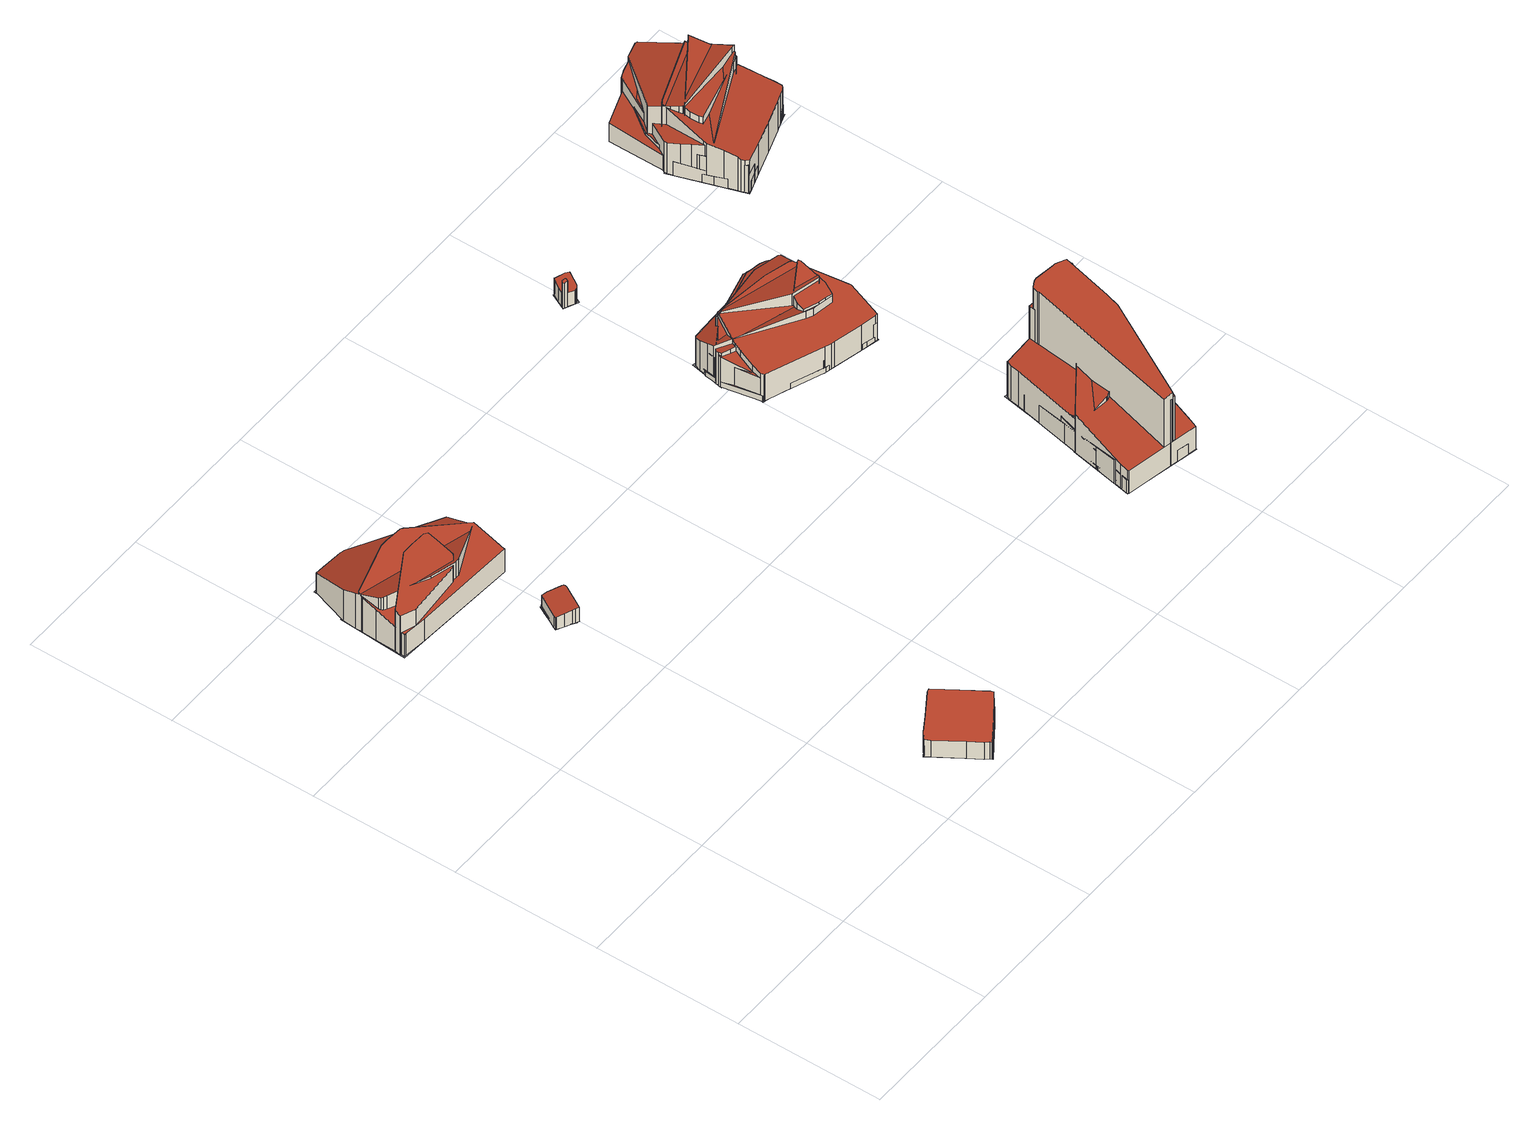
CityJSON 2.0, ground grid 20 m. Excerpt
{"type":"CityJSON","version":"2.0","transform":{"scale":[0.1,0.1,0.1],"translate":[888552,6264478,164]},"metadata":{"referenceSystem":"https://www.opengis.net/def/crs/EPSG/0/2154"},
"CityObjects":{
"building1":{"type":"Building","attributes":{"class":"Building"},"children":["building1-1"]},
"building1-1":{"type":"BuildingPart","parents":["building1"],"geometry":[{"type":"MultiSurface","lod":"2.2","boundaries":[[[0,1,2,3,4,5,6,7,8,9,10,11,12,13,14,15,16]],[[17,18,1,0]],[[18,19,2,1]],[[19,20,3,2]],[[20,21,4,3]],[[21,22,5,4]],[[22,23,6,5]],[[23,24,7,6]],[[24,25,8,7]],[[25,26,9,8]],[[26,27,10,9]],[[27,28,11,10]],[[28,29,12,11]],[[29,30,13,12]],[[30,31,14,13]],[[31,32,15,14]],[[32,33,16,15]],[[33,17,0,16]],[[34,35,36,37,38,39,40,41,42,43,44,45,46,47,48,49,50,51,52]],[[53,54,35,34]],[[54,55,36,35]],[[55,56,37,36]],[[56,57,38,37]],[[57,58,39,38]],[[58,59,40,39]],[[59,60,41,40]],[[60,61,42,41]],[[61,62,43,42]],[[62,63,44,43]],[[63,64,45,44]],[[64,65,46,45]],[[65,66,47,46]],[[66,67,48,47]],[[67,68,49,48]],[[68,69,50,49]],[[69,70,51,50]],[[70,71,52,51]],[[71,53,34,52]],[[72,73,74,75,76,77,78,79,80,81,82,83,84]],[[85,86,73,72]],[[86,87,74,73]],[[87,88,75,74]],[[88,89,76,75]],[[89,90,77,76]],[[90,91,78,77]],[[91,92,79,78]],[[92,93,80,79]],[[93,94,81,80]],[[94,95,82,81]],[[95,96,83,82]],[[96,97,84,83]],[[97,85,72,84]],[[22,98,99,100,101,102,103,104,105,106]]],"semantics":{"surfaces":[{"type":"RoofSurface","rf_azimuth":263.88,"rf_slope":19.77},{"type":"WallSurface","on_footprint_edge":true},{"type":"RoofSurface","rf_azimuth":69.5,"rf_slope":19.47},{"type":"RoofSurface","rf_azimuth":268.27,"rf_slope":17.54},{"type":"GroundSurface"}],"values":[0,1,1,1,1,1,1,1,1,1,1,1,1,1,1,1,1,1,2,1,1,1,1,1,1,1,1,1,1,1,1,1,1,1,1,1,1,1,3,1,1,1,1,1,1,1,1,1,1,1,1,1,4]}}]},
"building2":{"type":"Building","attributes":{"class":"Building"},"children":["building2-1"]},
"building2-1":{"type":"BuildingPart","parents":["building2"],"geometry":[{"type":"MultiSurface","lod":"2.2","boundaries":[[[107,108,109,110,111,112,113,114,115,116,117,118,119,120,121,122,123,124]],[[125,126,108,107]],[[126,127,109,108]],[[127,128,110,109]],[[128,129,111,110]],[[129,130,112,111]],[[130,131,113,112]],[[131,132,114,113]],[[132,133,115,114]],[[133,134,116,115]],[[134,135,117,116]],[[135,136,118,117]],[[136,137,119,118]],[[137,138,120,119]],[[138,139,121,120]],[[139,140,122,121]],[[140,141,123,122]],[[141,142,124,123]],[[142,125,107,124]],[[143,144,145,146,147,148,149,150,151,152]],[[153,154,144,143]],[[154,155,145,144]],[[155,127,146,145]],[[127,156,147,146]],[[156,157,148,147]],[[157,158,149,148]],[[158,159,150,149]],[[159,160,151,150]],[[160,161,152,151]],[[161,153,143,152]],[[162,163,164,165,166,167,168,169,170,171,172,173]],[[174,175,163,162]],[[175,176,164,163]],[[176,177,165,164]],[[177,178,166,165]],[[178,179,167,166]],[[179,180,168,167]],[[180,181,169,168]],[[181,182,170,169]],[[182,183,171,170]],[[183,184,172,171]],[[184,185,173,172]],[[185,174,162,173]],[[186,187,188,189,190,191,192,193,194,195]],[[196,197,187,186]],[[197,198,188,187]],[[198,199,189,188]],[[199,200,190,189]],[[200,201,191,190]],[[201,202,192,191]],[[202,203,193,192]],[[203,204,194,193]],[[204,205,195,194]],[[205,196,186,195]],[[206,184,207,208]]],"semantics":{"surfaces":[{"type":"RoofSurface","rf_azimuth":212.68,"rf_slope":15.84},{"type":"WallSurface","on_footprint_edge":true},{"type":"RoofSurface","rf_azimuth":195.84,"rf_slope":4.6},{"type":"RoofSurface","rf_azimuth":212.21,"rf_slope":12.08},{"type":"RoofSurface","rf_azimuth":217.59,"rf_slope":12.04},{"type":"GroundSurface"}],"values":[0,1,1,1,1,1,1,1,1,1,1,1,1,1,1,1,1,1,1,2,1,1,1,1,1,1,1,1,1,1,3,1,1,1,1,1,1,1,1,1,1,1,1,4,1,1,1,1,1,1,1,1,1,1,5]}}]},
"building3":{"type":"Building","attributes":{"class":"Building"},"children":["building3-1"]},
"building3-1":{"type":"BuildingPart","parents":["building3"],"geometry":[{"type":"MultiSurface","lod":"2.2","boundaries":[[[209,210,211,212,213,214,215,216,217,218,219,220,221,222,223]],[[224,225,210,209]],[[225,226,211,210]],[[226,227,212,211]],[[227,228,213,212]],[[228,229,214,213]],[[229,230,215,214]],[[230,231,216,215]],[[231,232,217,216]],[[232,233,218,217]],[[233,234,219,218]],[[234,235,220,219]],[[235,236,221,220]],[[236,237,222,221]],[[237,238,223,222]],[[238,224,209,223]],[[239,240,241,242,243,244,245,246,247,248,249]],[[250,251,240,239]],[[251,252,241,240]],[[252,242,241]],[[253,247,246]],[[253,254,248,247]],[[254,255,249,248]],[[255,250,239,249]],[[256,224,257,258]]],"semantics":{"surfaces":[{"type":"RoofSurface","rf_azimuth":147.77,"rf_slope":5.67},{"type":"WallSurface","on_footprint_edge":true},{"type":"RoofSurface","rf_azimuth":327.38,"rf_slope":4.67},{"type":"GroundSurface"}],"values":[0,1,1,1,1,1,1,1,1,1,1,1,1,1,1,1,2,1,1,1,1,1,1,1,3]}}]},
"building4":{"type":"Building","attributes":{"class":"Building"},"children":["building4-1"]},
"building4-1":{"type":"BuildingPart","parents":["building4"],"geometry":[{"type":"MultiSurface","lod":"2.2","boundaries":[[[259,260,261,262,263,264,265,266,267,268,269,270,271,272]],[[273,274,260,259]],[[274,275,261,260]],[[275,276,262,261]],[[276,277,263,262]],[[277,278,264,263]],[[278,279,265,264]],[[279,280,266,265]],[[280,281,267,266]],[[281,282,268,267]],[[282,283,269,268]],[[283,284,270,269]],[[284,285,271,270]],[[285,286,272,271]],[[286,273,259,272]],[[287,288,289,290,291,292,293]],[[294,295,288,287]],[[295,296,289,288]],[[296,297,290,289]],[[297,298,291,290]],[[298,299,292,291]],[[299,300,293,292]],[[300,294,287,293]],[[301,302,303,304]]],"semantics":{"surfaces":[{"type":"RoofSurface","rf_azimuth":239.3,"rf_slope":10.41},{"type":"WallSurface","on_footprint_edge":true},{"type":"RoofSurface","rf_azimuth":217.05,"rf_slope":16.55},{"type":"GroundSurface"}],"values":[0,1,1,1,1,1,1,1,1,1,1,1,1,1,1,2,1,1,1,1,1,1,1,3]}}]},
"building5":{"type":"Building","attributes":{"class":"Building"},"children":["building5-1"]},
"building5-1":{"type":"BuildingPart","parents":["building5"],"geometry":[{"type":"MultiSurface","lod":"2.2","boundaries":[[[305,306,307,308,309,310,311,312,313,314,315,316,317,318,319,320,321,322,323]],[[324,325,306,305]],[[325,326,307,306]],[[326,327,308,307]],[[327,328,309,308]],[[328,329,310,309]],[[329,330,311,310]],[[330,331,312,311]],[[331,332,313,312]],[[332,333,314,313]],[[333,334,315,314]],[[334,335,316,315]],[[335,336,317,316]],[[336,337,318,317]],[[337,338,319,318]],[[338,339,320,319]],[[339,340,321,320]],[[340,341,322,321]],[[341,342,323,322]],[[342,324,305,323]],[[343,344,345,346,347,348,349,350,351,352]],[[353,354,344,343]],[[354,355,345,344]],[[355,356,346,345]],[[356,357,347,346]],[[357,358,348,347]],[[358,359,349,348]],[[359,360,350,349]],[[360,361,351,350]],[[361,362,352,351]],[[362,353,343,352]],[[363,364,365,366,367,368,369,370,371,372]],[[373,374,364,363]],[[374,375,365,364]],[[375,376,366,365]],[[376,377,367,366]],[[377,378,368,367]],[[378,379,369,368]],[[379,380,370,369]],[[380,381,371,370]],[[381,382,372,371]],[[382,373,363,372]],[[383,384,385,386,387,388,389,390,391,392,393,394,395,396,397,398,399,400,401,402]],[[403,404,384,383]],[[404,405,385,384]],[[405,406,386,385]],[[406,407,387,386]],[[407,408,388,387]],[[408,409,389,388]],[[409,410,390,389]],[[410,411,391,390]],[[411,412,392,391]],[[412,413,393,392]],[[413,414,394,393]],[[414,415,395,394]],[[415,416,396,395]],[[416,417,397,396]],[[417,418,398,397]],[[418,419,399,398]],[[419,420,400,399]],[[420,421,401,400]],[[421,422,402,401]],[[422,403,383,402]],[[423,424,425,426,427,428,429,430,431,432]],[[433,434,424,423]],[[434,435,425,424]],[[435,356,426,425]],[[356,436,427,426]],[[436,437,428,427]],[[437,438,429,428]],[[438,439,430,429]],[[439,440,431,430]],[[440,441,432,431]],[[441,433,423,432]],[[442,443,444,445,446,447,448,449,450,451,452,453,454,455,456]],[[457,458,443,442]],[[458,459,444,443]],[[459,460,445,444]],[[460,461,446,445]],[[461,462,447,446]],[[462,463,448,447]],[[463,464,449,448]],[[464,465,450,449]],[[465,466,451,450]],[[466,467,452,451]],[[467,468,453,452]],[[468,469,454,453]],[[469,470,455,454]],[[470,403,456,455]],[[403,457,442,456]],[[471,472,473,474,475,476,477,478,479,480,481]],[[482,483,472,471]],[[483,484,473,472]],[[484,485,474,473]],[[485,486,475,474]],[[486,487,476,475]],[[487,488,477,476]],[[488,489,478,477]],[[489,490,479,478]],[[490,491,480,479]],[[491,492,481,480]],[[492,482,471,481]],[[493,494,495,496,497,498,499,500,501,502,503,504]],[[404,505,494,493]],[[505,506,495,494]],[[506,507,496,495]],[[507,327,497,496]],[[327,508,498,497]],[[508,509,499,498]],[[509,510,500,499]],[[510,511,501,500]],[[511,512,502,501]],[[512,513,503,502]],[[513,514,504,503]],[[514,404,493,504]],[[515,516,517,518,519,520,521,522,523,524]],[[457,525,516,515]],[[525,526,517,516]],[[526,527,518,517]],[[527,528,519,518]],[[528,529,520,519]],[[529,530,521,520]],[[530,531,522,521]],[[531,339,523,522]],[[339,532,524,523]],[[532,457,515,524]],[[533,534,535,536,537,538,539,540,541,542,543,544,545]],[[546,547,534,533]],[[547,548,535,534]],[[548,549,536,535]],[[549,550,537,536]],[[550,551,538,537]],[[551,552,539,538]],[[552,553,540,539]],[[553,554,541,540]],[[554,555,542,541]],[[555,556,543,542]],[[556,557,544,543]],[[557,558,545,544]],[[558,546,533,545]],[[559,560,561,562,563]],[[564,565,560,559]],[[565,566,561,560]],[[566,567,562,561]],[[567,568,563,562]],[[568,564,559,563]],[[569,570,571,572,573,574,575,576]],[[577,578,570,569]],[[578,529,571,570]],[[529,579,572,571]],[[579,580,573,572]],[[580,358,574,573]],[[358,513,575,574]],[[513,581,576,575]],[[581,577,569,576]],[[582,583,584,585,586,587,588,589]],[[590,591,583,582]],[[591,592,584,583]],[[592,593,585,584]],[[593,594,586,585]],[[594,595,587,586]],[[595,596,588,587]],[[596,597,589,588]],[[597,590,582,589]],[[465,598,599,600,601,602,603,604,605,606,607,608,609,610]]],"semantics":{"surfaces":[{"type":"RoofSurface","rf_azimuth":257.16,"rf_slope":15.19},{"type":"WallSurface","on_footprint_edge":true},{"type":"RoofSurface","rf_azimuth":71.39,"rf_slope":18.17},{"type":"RoofSurface","rf_azimuth":74.07,"rf_slope":12.69},{"type":"RoofSurface","rf_azimuth":42.05,"rf_slope":5.94},{"type":"RoofSurface","rf_azimuth":256.74,"rf_slope":17.74},{"type":"RoofSurface","rf_azimuth":55.41,"rf_slope":1.24},{"type":"RoofSurface","rf_azimuth":28.64,"rf_slope":10.57},{"type":"RoofSurface","rf_azimuth":350.01,"rf_slope":3.01},{"type":"RoofSurface","rf_azimuth":272.18,"rf_slope":19.65},{"type":"RoofSurface","rf_azimuth":309.89,"rf_slope":3.46},{"type":"RoofSurface","rf_azimuth":170.32,"rf_slope":17.32},{"type":"RoofSurface","rf_azimuth":148,"rf_slope":10.65},{"type":"RoofSurface","rf_azimuth":32.17,"rf_slope":19.1},{"type":"GroundSurface"}],"values":[0,1,1,1,1,1,1,1,1,1,1,1,1,1,1,1,1,1,1,1,2,1,1,1,1,1,1,1,1,1,1,3,1,1,1,1,1,1,1,1,1,1,4,1,1,1,1,1,1,1,1,1,1,1,1,1,1,1,1,1,1,1,1,5,1,1,1,1,1,1,1,1,1,1,6,1,1,1,1,1,1,1,1,1,1,1,1,1,1,1,7,1,1,1,1,1,1,1,1,1,1,1,8,1,1,1,1,1,1,1,1,1,1,1,1,9,1,1,1,1,1,1,1,1,1,1,10,1,1,1,1,1,1,1,1,1,1,1,1,1,11,1,1,1,1,1,12,1,1,1,1,1,1,1,1,13,1,1,1,1,1,1,1,1,14]}}]},
"building6":{"type":"Building","attributes":{"class":"Building"},"children":["building6-1"]},
"building6-1":{"type":"BuildingPart","parents":["building6"],"geometry":[{"type":"MultiSurface","lod":"2.2","boundaries":[[[611,612,613,614,615,616,617,618]],[[619,620,612,611]],[[620,621,613,612]],[[621,622,614,613]],[[622,623,615,614]],[[623,624,616,615]],[[624,625,617,616]],[[625,626,618,617]],[[626,619,611,618]],[[627,628,629,630,631,632,633,634,635,636,637,638,639,640,641]],[[642,643,628,627]],[[643,644,629,628]],[[644,645,630,629]],[[645,646,631,630]],[[646,647,632,631]],[[647,648,633,632]],[[648,649,634,633]],[[649,650,635,634]],[[650,651,636,635]],[[651,652,637,636]],[[652,653,638,637]],[[653,654,639,638]],[[654,655,640,639]],[[655,656,641,640]],[[656,642,627,641]],[[657,658,659,660,661,662,663,664,665,666,667,668,669,670,671,672]],[[673,674,658,657]],[[674,675,659,658]],[[675,676,660,659]],[[676,622,661,660]],[[622,677,662,661]],[[677,678,663,662]],[[678,679,664,663]],[[679,680,665,664]],[[680,681,666,665]],[[681,682,667,666]],[[682,683,668,667]],[[683,684,669,668]],[[684,685,670,669]],[[685,686,671,670]],[[686,687,672,671]],[[687,673,657,672]],[[688,689,690,691,692,693,694,695,696,697,698,699,700,701]],[[702,703,689,688]],[[703,704,690,689]],[[704,705,691,690]],[[705,706,692,691]],[[706,707,693,692]],[[707,708,694,693]],[[708,709,695,694]],[[709,710,696,695]],[[710,711,697,696]],[[711,712,698,697]],[[712,713,699,698]],[[713,714,700,699]],[[714,715,701,700]],[[715,702,688,701]],[[716,717,718,719,720,721,722,723,724,725,726,727]],[[728,729,717,716]],[[729,730,718,717]],[[730,731,719,718]],[[731,732,720,719]],[[732,733,721,720]],[[733,734,722,721]],[[734,735,723,722]],[[735,736,724,723]],[[736,737,725,724]],[[737,738,726,725]],[[738,739,727,726]],[[739,728,716,727]],[[740,741,742,743,744,745,746,747,748,749]],[[750,751,741,740]],[[751,752,742,741]],[[752,753,743,742]],[[753,754,744,743]],[[754,755,745,744]],[[755,756,746,745]],[[756,711,747,746]],[[711,757,748,747]],[[757,758,749,748]],[[758,750,740,749]],[[759,760,761,762,763,764,765,766]],[[767,768,760,759]],[[768,769,761,760]],[[769,770,762,761]],[[770,771,763,762]],[[771,772,764,763]],[[772,773,765,764]],[[773,774,766,765]],[[774,767,759,766]],[[775,776,777,778,779,780,781,782,783]],[[784,785,776,775]],[[785,786,777,776]],[[786,787,778,777]],[[787,788,779,778]],[[788,789,780,779]],[[789,771,781,780]],[[771,790,782,781]],[[790,791,783,782]],[[791,784,775,783]],[[792,793,794,795,796,797,798,799,800,801]],[[802,803,793,792]],[[803,804,794,793]],[[804,805,795,794]],[[805,806,796,795]],[[806,807,797,796]],[[807,808,798,797]],[[808,809,799,798]],[[809,810,800,799]],[[810,811,801,800]],[[811,802,792,801]],[[812,813,814,815,816,817,818,819,820]],[[821,822,813,812]],[[822,823,814,813]],[[823,824,815,814]],[[824,825,816,815]],[[825,826,817,816]],[[826,827,818,817]],[[827,828,819,818]],[[828,829,820,819]],[[829,821,812,820]],[[830,831,832,833,834,835,836]],[[837,838,831,830]],[[838,839,832,831]],[[839,840,833,832]],[[840,841,834,833]],[[841,842,835,834]],[[842,843,836,835]],[[843,837,830,836]],[[844,845,846,847,848,849,850,851,852,853,854,855]],[[856,857,845,844]],[[857,858,846,845]],[[858,859,847,846]],[[859,860,848,847]],[[860,861,849,848]],[[861,648,850,849]],[[648,862,851,850]],[[862,863,852,851]],[[863,864,853,852]],[[864,865,854,853]],[[865,866,855,854]],[[866,856,844,855]],[[867,868,869,870,871,872]],[[873,874,868,867]],[[874,875,869,868]],[[875,876,870,869]],[[876,877,871,870]],[[877,878,872,871]],[[878,873,867,872]],[[879,880,881,882,883,884,885,886,887]],[[888,889,880,879]],[[889,890,881,880]],[[890,891,882,881]],[[891,892,883,882]],[[892,893,884,883]],[[893,894,885,884]],[[894,895,886,885]],[[895,896,887,886]],[[896,888,879,887]],[[897,898,899,900,901,902,903]],[[904,905,898,897]],[[905,906,899,898]],[[906,907,900,899]],[[907,678,901,900]],[[678,908,902,901]],[[908,909,903,902]],[[909,904,897,903]],[[910,911,912,913,914,915,916,890,917,918,919,920]]],"semantics":{"surfaces":[{"type":"RoofSurface","rf_azimuth":258.97,"rf_slope":16.19},{"type":"WallSurface","on_footprint_edge":true},{"type":"RoofSurface","rf_azimuth":79.71,"rf_slope":15.02},{"type":"RoofSurface","rf_azimuth":110.52,"rf_slope":1.51},{"type":"RoofSurface","rf_azimuth":234.1,"rf_slope":13.22},{"type":"RoofSurface","rf_azimuth":176.01,"rf_slope":18.21},{"type":"RoofSurface","rf_azimuth":229.96,"rf_slope":5.25},{"type":"RoofSurface","rf_azimuth":275.84,"rf_slope":12.92},{"type":"RoofSurface","rf_azimuth":208.69,"rf_slope":20.49},{"type":"RoofSurface","rf_azimuth":241.82,"rf_slope":18.2},{"type":"RoofSurface","rf_azimuth":271.41,"rf_slope":9.89},{"type":"RoofSurface","rf_azimuth":13.43,"rf_slope":11.16},{"type":"RoofSurface","rf_azimuth":20.14,"rf_slope":12.75},{"type":"RoofSurface","rf_azimuth":192.34,"rf_slope":12.94},{"type":"RoofSurface","rf_azimuth":294.56,"rf_slope":14.04},{"type":"RoofSurface","rf_azimuth":196.36,"rf_slope":19.44},{"type":"GroundSurface"}],"values":[0,1,1,1,1,1,1,1,1,2,1,1,1,1,1,1,1,1,1,1,1,1,1,1,1,3,1,1,1,1,1,1,1,1,1,1,1,1,1,1,1,1,4,1,1,1,1,1,1,1,1,1,1,1,1,1,1,5,1,1,1,1,1,1,1,1,1,1,1,1,6,1,1,1,1,1,1,1,1,1,1,7,1,1,1,1,1,1,1,1,8,1,1,1,1,1,1,1,1,1,9,1,1,1,1,1,1,1,1,1,1,10,1,1,1,1,1,1,1,1,1,11,1,1,1,1,1,1,1,12,1,1,1,1,1,1,1,1,1,1,1,1,13,1,1,1,1,1,1,14,1,1,1,1,1,1,1,1,1,15,1,1,1,1,1,1,1,16]}}]},
"building7":{"type":"Building","attributes":{"class":"Building"},"children":["building7-1"]},
"building7-1":{"type":"BuildingPart","parents":["building7"],"geometry":[{"type":"MultiSurface","lod":"2.2","boundaries":[[[921,922,923,924,925,926,927,928,929,930,931,932,933,934,935,936,937,938,939,940,941,942]],[[943,944,922,921]],[[944,945,923,922]],[[945,946,924,923]],[[946,947,925,924]],[[947,948,926,925]],[[948,949,927,926]],[[949,950,928,927]],[[950,951,929,928]],[[951,952,930,929]],[[952,953,931,930]],[[953,954,932,931]],[[954,955,933,932]],[[955,956,934,933]],[[956,957,935,934]],[[957,958,936,935]],[[958,959,937,936]],[[959,960,938,937]],[[960,961,939,938]],[[961,962,940,939]],[[962,963,941,940]],[[963,964,942,941]],[[964,943,921,942]],[[965,966,967,968,969,970,971,972,973,974,975,976,977,978,979]],[[980,981,966,965]],[[981,982,967,966]],[[982,983,968,967]],[[983,984,969,968]],[[984,985,970,969]],[[985,986,971,970]],[[986,987,972,971]],[[987,988,973,972]],[[988,989,974,973]],[[989,990,975,974]],[[990,991,976,975]],[[991,992,977,976]],[[992,993,978,977]],[[993,994,979,978]],[[994,980,965,979]],[[995,996,997,998,999,1000,1001,1002,1003,1004,1005,1006,1007,1008]],[[1009,1010,996,995]],[[1010,1011,997,996]],[[1011,1012,998,997]],[[1012,1013,999,998]],[[1013,1014,1000,999]],[[1014,1015,1001,1000]],[[1015,1016,1002,1001]],[[1016,1017,1003,1002]],[[1017,1018,1004,1003]],[[1018,1019,1005,1004]],[[1019,1020,1006,1005]],[[1020,1021,1007,1006]],[[1021,1022,1008,1007]],[[1022,1009,995,1008]],[[1023,1024,1025,1026,1027,1028,1029,1030,1031]],[[1032,1033,1024,1023]],[[1033,1034,1025,1024]],[[1034,1035,1026,1025]],[[1035,1036,1027,1026]],[[1036,1037,1028,1027]],[[1037,1038,1029,1028]],[[1038,1039,1030,1029]],[[1039,1040,1031,1030]],[[1040,1032,1023,1031]],[[1041,1042,1043,1044,1045,1046,1047,1048,1049,1050,1051]],[[1052,1053,1042,1041]],[[1053,1054,1043,1042]],[[1054,1055,1044,1043]],[[1055,1056,1045,1044]],[[1056,1057,1046,1045]],[[1057,1058,1047,1046]],[[1058,1059,1048,1047]],[[1059,1060,1049,1048]],[[1060,1061,1050,1049]],[[1061,1062,1051,1050]],[[1062,1052,1041,1051]],[[1063,1064,1065,1066,1067,1068,1069,1070,1071,1072,1073,1074,1075,1076,1077,1078]],[[1079,1080,1064,1063]],[[1080,1081,1065,1064]],[[1081,944,1066,1065]],[[944,1082,1067,1066]],[[1082,1083,1068,1067]],[[1083,1016,1069,1068]],[[1016,1084,1070,1069]],[[1084,1085,1071,1070]],[[1085,1086,1072,1071]],[[1086,1087,1073,1072]],[[1087,1088,1074,1073]],[[1088,1089,1075,1074]],[[1089,1090,1076,1075]],[[1090,1091,1077,1076]],[[1091,1092,1078,1077]],[[1092,1079,1063,1078]],[[1093,1094,1095,1096,1097,1098,1099,1100,1101,1102,1103]],[[1104,1105,1094,1093]],[[1105,1106,1095,1094]],[[1106,1107,1096,1095]],[[1107,1108,1097,1096]],[[1108,1109,1098,1097]],[[1109,1110,1099,1098]],[[1110,1111,1100,1099]],[[1111,1112,1101,1100]],[[1112,1113,1102,1101]],[[1113,1114,1103,1102]],[[1114,1104,1093,1103]],[[1115,1116,1117,1118,1119,1120,1121,1122,1123,991,1124,1125,1126,1127]],[[1128,1129,1116,1115]],[[1129,1010,1117,1116]],[[1010,1130,1118,1117]],[[1130,1131,1119,1118]],[[1131,1132,1120,1119]],[[1132,1133,1121,1120]],[[1133,1134,1122,1121]],[[1134,1123,1122]],[[1135,1124,991]],[[1135,1136,1125,1124]],[[1136,1137,1126,1125]],[[1137,1138,1127,1126]],[[1138,1128,1115,1127]],[[1139,1140,1141,1142,1143,1144,1052,1145,1146,1147,1148,1149]]],"semantics":{"surfaces":[{"type":"RoofSurface","rf_azimuth":293.71,"rf_slope":16.49},{"type":"WallSurface","on_footprint_edge":true},{"type":"RoofSurface","rf_azimuth":106.35,"rf_slope":15.74},{"type":"RoofSurface","rf_azimuth":151.73,"rf_slope":17.47},{"type":"RoofSurface","rf_azimuth":287.4,"rf_slope":16.35},{"type":"RoofSurface","rf_azimuth":276.62,"rf_slope":5.08},{"type":"RoofSurface","rf_azimuth":188.87,"rf_slope":9.5},{"type":"RoofSurface","rf_azimuth":209.4,"rf_slope":3.38},{"type":"RoofSurface","rf_azimuth":68.59,"rf_slope":4.39},{"type":"GroundSurface"}],"values":[0,1,1,1,1,1,1,1,1,1,1,1,1,1,1,1,1,1,1,1,1,1,1,2,1,1,1,1,1,1,1,1,1,1,1,1,1,1,1,3,1,1,1,1,1,1,1,1,1,1,1,1,1,1,4,1,1,1,1,1,1,1,1,1,5,1,1,1,1,1,1,1,1,1,1,1,6,1,1,1,1,1,1,1,1,1,1,1,1,1,1,1,1,7,1,1,1,1,1,1,1,1,1,1,1,8,1,1,1,1,1,1,1,1,1,1,1,1,1,9]}}]}
},
"vertices":[
[11,636,79],[11,632,78],[11,627,76],[13,627,76],[44,624,76],[185,615,79],[185,620,80],[185,622,81],[186,659,94],[119,709,110],[116,711,110],[91,713,110],[82,713,110],[16,696,101],[15,695,101],[13,689,98],[12,669,91],[11,636,41],[11,632,41],[11,627,41],[13,627,41],[44,624,41],[185,615,41],[185,620,41],[185,622,41],[186,659,41],[119,709,41],[116,711,41],[91,713,41],[82,713,41],[16,696,41],[15,695,41],[13,689,41],[12,669,41],[13,698,99],[15,668,108],[16,665,109],[18,663,110],[22,661,110],[76,639,110],[113,631,108],[119,631,108],[186,660,90],[187,668,87],[187,681,83],[188,697,77],[187,699,77],[84,767,67],[83,767,67],[78,768,67],[46,768,71],[32,768,73],[15,717,92],[13,698,41],[15,668,41],[16,665,41],[18,663,41],[22,661,41],[76,639,41],[113,631,41],[119,631,41],[186,660,41],[187,668,41],[187,681,41],[188,697,41],[187,699,41],[84,767,41],[83,767,41],[78,768,41],[46,768,41],[32,768,41],[15,717,41],[10,633,105],[10,632,105],[30,626,103],[106,630,105],[109,631,106],[119,639,108],[121,640,109],[122,664,116],[122,676,120],[117,679,121],[95,680,121],[80,680,121],[11,641,108],[10,633,41],[10,632,41],[30,626,41],[106,630,41],[109,631,41],[119,639,41],[121,640,41],[122,664,41],[122,676,41],[117,679,41],[95,680,41],[80,680,41],[11,641,41],[188,699,41],[121,702,41],[121,712,41],[82,714,41],[85,767,41],[31,770,41],[28,719,41],[14,720,41],[9,626,41],
[254,73,45],[258,67,44],[280,33,45],[291,16,45],[295,11,45],[297,9,45],[302,12,47],[303,13,47],[321,25,53],[340,38,60],[343,41,61],[348,45,62],[346,48,63],[308,107,62],[304,106,61],[278,90,53],[261,80,47],[255,75,45],[254,73,17],[258,67,17],[280,33,17],[291,16,17],[295,11,17],[297,9,17],[302,12,17],[303,13,17],[321,25,17],[340,38,17],[343,41,17],[348,45,17],[346,48,17],[308,107,17],[304,106,17],[278,90,17],[261,80,17],[255,75,17],[254,74,20],[259,67,20],[267,54,21],[280,33,21],[291,18,22],[299,11,22],[337,36,26],[344,41,26],[306,108,25],[300,104,24],[254,74,17],[259,67,17],[267,54,17],[291,18,17],[299,11,17],[337,36,17],[344,41,17],[306,108,17],[300,104,17],[257,73,26],[271,48,26],[275,42,26],[296,12,26],[299,12,27],[308,16,29],[317,22,31],[328,30,34],[342,54,39],[332,69,40],[307,108,39],[260,77,27],[257,73,17],[271,48,17],[275,42,17],[296,12,17],[299,12,17],[308,16,17],[317,22,17],[328,30,17],[342,54,17],[332,69,17],[307,108,17],[260,77,17],[255,74,37],[258,70,37],[304,14,38],[325,27,43],[329,30,44],[341,38,47],[303,105,50],[297,101,48],[285,93,45],[261,78,39],[255,74,17],[258,70,17],[304,14,17],[325,27,17],[329,30,17],[341,38,17],[303,105,17],[297,101,17],[285,93,17],[261,78,17],[349,44,17],[253,74,17],[297,8,17],
[146,514,61],[147,514,61],[156,509,62],[165,505,63],[168,503,64],[173,501,64],[175,504,64],[189,529,64],[190,530,64],[191,534,64],[191,536,64],[189,537,64],[172,546,62],[165,548,61],[148,518,61],[146,514,41],[147,514,41],[156,509,41],[165,505,41],[168,503,41],[173,501,41],[175,504,41],[189,529,41],[190,530,41],[191,534,41],[191,536,41],[189,537,41],[172,546,41],[165,548,41],[148,518,41],[149,517,43],[154,511,43],[164,505,42],[170,501,41],[174,505,41],[177,510,41],[184,519,41],[192,535,41],[166,549,44],[164,547,44],[159,539,44],[149,517,41],[154,511,41],[164,505,41],[166,549,41],[164,547,41],[159,539,41],[165,550,41],[173,500,41],[193,535,41],
[570,819,49],[571,816,48],[572,815,48],[582,810,48],[584,809,49],[585,809,49],[589,812,50],[592,817,51],[593,819,51],[598,829,53],[594,832,53],[583,836,53],[580,837,53],[574,827,50],[570,819,26],[571,816,26],[572,815,26],[582,810,26],[584,809,26],[585,809,26],[589,812,26],[592,817,26],[593,819,26],[598,829,26],[594,832,26],[583,836,26],[580,837,26],[574,827,26],[569,817,67],[570,815,67],[573,814,68],[574,814,68],[575,817,69],[575,818,69],[571,819,68],[569,817,26],[570,815,26],[573,814,26],[574,814,26],[575,817,26],[575,818,26],[571,819,26],[579,838,26],[568,816,26],[587,807,26],[599,830,26],
[586,550,70],[587,546,70],[588,546,69],[665,518,67],[673,515,67],[678,514,67],[717,505,67],[738,501,67],[742,501,67],[747,522,73],[752,545,79],[751,547,80],[730,611,95],[727,614,96],[693,623,96],[616,633,94],[597,595,83],[594,585,80],[589,564,74],[586,550,26],[587,546,26],[588,546,26],[665,518,26],[673,515,26],[678,514,26],[717,505,26],[738,501,26],[742,501,26],[747,522,26],[752,545,26],[751,547,26],[730,611,26],[727,614,26],[693,623,26],[616,633,26],[597,595,26],[594,585,26],[589,564,26],[579,611,83],[680,556,89],[689,552,89],[718,547,88],[734,581,76],[704,657,55],[588,643,72],[586,642,72],[583,634,75],[581,622,79],[579,611,26],[680,556,26],[689,552,26],[718,547,26],[734,581,26],[704,657,26],[588,643,26],[586,642,26],[583,634,26],[581,622,26],[616,630,95],[617,630,95],[683,577,102],[722,568,102],[725,570,101],[728,583,98],[736,633,87],[734,635,87],[703,642,87],[700,643,87],[616,630,26],[617,630,26],[683,577,26],[722,568,26],[725,570,26],[728,583,26],[736,633,26],[734,635,26],[703,642,26],[700,643,26],[577,603,79],[578,599,79],[589,595,79],[728,552,71],[736,550,71],[748,548,70],[749,548,70],[755,560,68],[757,569,68],[758,575,67],[740,651,63],[739,653,63],[737,654,63],[729,657,64],[714,659,65],[707,660,65],[626,635,73],[614,631,74],[580,609,78],[577,606,79],[577,603,26],[578,599,26],[589,595,26],[728,552,26],[736,550,26],[748,548,26],[749,548,26],[755,560,26],[757,569,26],[758,575,26],[740,651,26],[739,653,26],[737,654,26],[729,657,26],[714,659,26],[707,660,26],[626,635,26],[614,631,26],[580,609,26],[577,606,26],[679,558,92],[698,551,92],[708,549,92],[718,547,92],[724,561,97],[726,597,108],[725,600,109],[722,599,108],[684,577,99],[680,569,96],[679,558,26],[698,551,26],[708,549,26],[724,561,26],[726,597,26],[725,600,26],[722,599,26],[684,577,26],[680,569,26],[576,599,34],[586,547,35],[589,546,35],[665,517,34],[725,503,34],[737,501,33],[752,547,32],[757,573,32],[741,654,31],[735,656,31],[719,660,31],[703,663,31],[589,642,33],[580,623,33],[577,603,34],[576,599,26],[586,547,26],[589,546,26],[665,517,26],[725,503,26],[737,501,26],[752,547,26],[757,573,26],[741,654,26],[735,656,26],[719,660,26],[703,663,26],[589,642,26],[580,623,26],[615,635,87],[615,629,87],[681,562,82],[687,557,82],[708,552,79],[725,555,76],[729,556,75],[744,579,71],[738,641,66],[735,641,66],[708,641,71],[615,635,26],[615,629,26],[681,562,26],[687,557,26],[708,552,26],[725,555,26],[729,556,26],[744,579,26],[738,641,26],[735,641,26],[708,641,26],[578,599,51],[588,558,50],[591,556,50],[664,518,46],[665,518,46],[739,501,42],[741,501,42],[752,548,42],[757,577,42],[710,658,45],[647,650,48],[586,640,51],[588,558,26],[591,556,26],[664,518,26],[739,501,26],[741,501,26],[752,548,26],[757,577,26],[710,658,26],[647,650,26],[586,640,26],[576,599,75],[589,558,60],[683,514,43],[720,505,40],[740,501,38],[752,546,54],[751,550,55],[698,636,87],[616,633,87],[576,602,76],[589,558,26],[683,514,26],[720,505,26],[740,501,26],[752,546,26],[751,550,26],[698,636,26],[576,602,26],[578,600,65],[586,551,62],[672,516,57],[741,500,54],[757,572,56],[757,576,57],[717,660,62],[711,662,62],[709,662,62],[705,663,63],[584,631,66],[582,624,66],[580,617,65],[578,600,26],[586,551,26],[672,516,26],[741,500,26],[757,572,26],[757,576,26],[717,660,26],[711,662,26],[709,662,26],[705,663,26],[584,631,26],[582,624,26],[580,617,26],[583,598,50],[724,566,95],[725,574,95],[698,632,83],[591,642,50],[583,598,26],[724,566,26],[725,574,26],[698,632,26],[591,642,26],[586,598,35],[591,555,40],[752,546,66],[753,551,66],[753,554,66],[704,657,48],[647,650,39],[592,642,31],[586,598,26],[591,555,26],[753,551,26],[753,554,26],[592,642,26],[578,603,69],[582,599,69],[695,510,52],[727,503,44],[733,502,43],[756,561,25],[660,645,38],[594,640,58],[578,603,26],[582,599,26],[695,510,26],[727,503,26],[733,502,26],[756,561,26],[660,645,26],[594,640,26],[703,664,26],[697,640,26],[645,652,26],[640,632,26],[585,645,26],[575,597,26],[595,592,26],[585,546,26],[666,527,26],[663,517,26],[742,499,26],[759,577,26],[724,584,26],
[710,121,73],[811,102,73],[814,116,77],[830,190,99],[834,286,127],[725,209,98],[711,135,76],[710,124,73],[710,121,36],[811,102,36],[814,116,36],[830,190,36],[834,286,36],[725,209,36],[711,135,36],[710,124,36],[725,202,94],[803,196,91],[808,196,91],[855,270,70],[858,292,63],[859,297,62],[859,298,62],[858,302,61],[855,306,60],[793,317,60],[760,323,60],[751,323,60],[748,314,63],[747,311,64],[743,293,69],[725,202,36],[803,196,36],[808,196,36],[855,270,36],[858,292,36],[859,297,36],[859,298,36],[858,302,36],[855,306,36],[793,317,36],[760,323,36],[751,323,36],[748,314,36],[747,311,36],[743,293,36],[710,125,44],[712,122,44],[773,112,44],[823,162,44],[830,190,43],[835,266,41],[830,309,40],[823,311,40],[783,318,39],[754,281,40],[752,278,40],[724,200,42],[718,173,42],[715,155,43],[713,146,43],[712,139,43],[710,125,36],[712,122,36],[773,112,36],[823,162,36],[835,266,36],[830,309,36],[823,311,36],[783,318,36],[754,281,36],[752,278,36],[724,200,36],[718,173,36],[715,155,36],[713,146,36],[712,139,36],[763,111,152],[776,109,154],[827,224,183],[830,241,186],[838,304,199],[828,309,199],[824,311,199],[822,311,199],[796,316,196],[792,316,195],[788,314,194],[784,312,193],[783,305,192],[783,303,192],[763,111,36],[776,109,36],[827,224,36],[830,241,36],[838,304,36],[828,309,36],[824,311,36],[822,311,36],[796,316,36],[792,316,36],[788,314,36],[784,312,36],[783,305,36],[783,303,36],[724,199,89],[764,194,103],[767,194,103],[817,210,120],[842,291,126],[844,303,126],[841,306,125],[838,308,124],[809,313,115],[749,322,95],[747,316,94],[745,304,94],[724,199,36],[764,194,36],[767,194,36],[817,210,36],[842,291,36],[844,303,36],[841,306,36],[838,308,36],[809,313,36],[749,322,36],[747,316,36],[745,304,36],[769,113,144],[773,109,144],[780,109,145],[823,203,154],[852,304,163],[851,305,163],[845,307,162],[792,316,160],[787,317,160],[784,317,160],[769,113,36],[773,109,36],[780,109,36],[823,203,36],[852,304,36],[851,305,36],[845,307,36],[787,317,36],[784,317,36],[789,308,183],[791,286,178],[815,202,158],[822,200,157],[848,305,181],[845,306,181],[843,306,181],[791,311,183],[789,308,36],[791,286,36],[815,202,36],[822,200,36],[848,305,36],[845,306,36],[843,306,36],[791,311,36],[787,310,165],[806,222,156],[813,211,156],[815,209,156],[817,209,157],[820,208,158],[848,305,184],[836,309,181],[792,311,167],[787,310,36],[806,222,36],[813,211,36],[815,209,36],[817,209,36],[820,208,36],[836,309,36],[792,311,36],[789,298,183],[789,296,183],[820,213,164],[821,212,163],[823,209,163],[833,255,178],[836,301,192],[835,307,193],[835,309,194],[791,313,188],[789,298,36],[789,296,36],[820,213,36],[821,212,36],[823,209,36],[833,255,36],[836,301,36],[835,307,36],[835,309,36],[791,313,36],[709,124,57],[711,121,57],[799,104,53],[857,284,85],[858,293,86],[758,322,92],[751,324,92],[749,316,91],[724,203,71],[709,124,36],[711,121,36],[799,104,36],[857,284,36],[858,293,36],[758,322,36],[751,324,36],[749,316,36],[724,203,36],[712,144,75],[713,142,76],[826,171,53],[828,183,51],[835,267,46],[827,311,46],[743,294,63],[712,144,36],[713,142,36],[826,171,36],[828,183,36],[835,267,36],[827,311,36],[743,294,36],[796,290,121],[801,219,125],[806,215,124],[809,212,124],[812,211,123],[817,216,122],[859,298,107],[859,302,106],[853,305,107],[825,310,113],[808,303,117],[797,294,120],[796,290,36],[801,219,36],[806,215,36],[809,212,36],[812,211,36],[817,216,36],[859,302,36],[853,305,36],[825,310,36],[808,303,36],[797,294,36],[740,210,51],[817,202,68],[859,300,82],[859,304,82],[850,305,80],[743,289,55],[740,210,36],[817,202,36],[859,300,36],[859,304,36],[850,305,36],[743,289,36],[789,299,171],[826,221,149],[854,267,156],[854,303,165],[832,307,168],[809,311,171],[799,312,172],[793,306,172],[791,303,171],[789,299,36],[826,221,36],[854,267,36],[854,303,36],[832,307,36],[809,311,36],[799,312,36],[793,306,36],[791,303,36],[790,291,173],[823,231,178],[831,248,182],[837,308,190],[830,309,188],[796,313,177],[792,298,174],[790,291,36],[823,231,36],[831,248,36],[837,308,36],[796,313,36],[792,298,36],[738,208,36],[725,210,36],[708,122,36],[811,101,36],[830,192,36],[821,193,36],[837,270,36],[860,305,36],[748,325,36],[741,287,36],[753,285,36],
[840,814,70],[846,795,65],[851,779,60],[852,775,58],[854,771,57],[858,767,56],[885,775,55],[920,787,53],[953,798,53],[964,802,52],[972,805,52],[975,807,52],[977,809,53],[977,810,53],[975,819,56],[971,831,59],[964,854,66],[941,920,87],[851,885,88],[846,882,88],[846,879,87],[840,819,72],[840,814,5],[846,795,5],[851,779,5],[852,775,5],[854,771,5],[858,767,5],[885,775,5],[920,787,5],[953,798,5],[964,802,5],[972,805,5],[975,807,5],[977,809,5],[977,810,5],[975,819,5],[971,831,5],[964,854,5],[941,920,5],[851,885,5],[846,882,5],[846,879,5],[840,819,5],[839,897,81],[847,871,89],[851,862,92],[853,858,93],[855,857,93],[955,864,99],[960,864,100],[952,890,92],[940,926,81],[938,931,80],[923,974,67],[922,974,67],[921,975,67],[899,969,67],[841,900,81],[839,897,5],[847,871,5],[851,862,5],[853,858,5],[855,857,5],[955,864,5],[960,864,5],[952,890,5],[940,926,5],[938,931,5],[923,974,5],[922,974,5],[921,975,5],[899,969,5],[841,900,5],[825,859,55],[830,844,59],[834,832,62],[841,814,66],[847,809,69],[957,861,92],[958,862,92],[957,873,90],[951,891,85],[924,971,66],[914,973,63],[879,961,55],[874,953,55],[825,863,55],[825,859,5],[830,844,5],[834,832,5],[841,814,5],[847,809,5],[957,861,5],[958,862,5],[957,873,5],[951,891,5],[924,971,5],[914,973,5],[879,961,5],[874,953,5],[825,863,5],[854,856,91],[854,849,89],[857,838,86],[860,834,84],[957,859,83],[960,861,83],[960,865,84],[959,868,85],[941,915,100],[854,856,5],[854,849,5],[857,838,5],[860,834,5],[957,859,5],[960,861,5],[960,865,5],[959,868,5],[941,915,5],[826,942,36],[827,852,28],[854,772,21],[862,767,20],[954,799,22],[968,803,22],[976,807,23],[959,865,28],[950,894,31],[904,969,38],[886,963,37],[826,942,5],[827,852,5],[854,772,5],[862,767,5],[954,799,5],[968,803,5],[976,807,5],[959,865,5],[950,894,5],[904,969,5],[886,963,5],[829,853,48],[835,830,48],[837,823,48],[846,795,49],[855,767,50],[958,870,69],[957,873,69],[949,897,69],[926,968,67],[897,967,62],[884,964,60],[878,962,58],[874,960,58],[874,959,58],[843,897,51],[842,894,51],[829,853,5],[835,830,5],[837,823,5],[855,767,5],[958,870,5],[949,897,5],[926,968,5],[897,967,5],[884,964,5],[878,962,5],[874,960,5],[874,959,5],[843,897,5],[842,894,5],[827,857,35],[853,774,34],[856,766,34],[873,771,35],[972,828,42],[960,866,42],[954,883,42],[911,971,43],[900,969,42],[881,962,41],[838,900,37],[827,857,5],[853,774,5],[856,766,5],[873,771,5],[972,828,5],[960,866,5],[954,883,5],[911,971,5],[900,969,5],[881,962,5],[838,900,5],[827,855,16],[827,853,16],[830,844,17],[842,806,19],[848,788,20],[857,767,22],[976,809,15],[962,856,12],[925,971,5],[880,963,7],[873,961,7],[829,943,10],[827,940,10],[827,855,5],[827,853,5],[842,806,5],[848,788,5],[857,767,5],[976,809,5],[962,856,5],[880,963,5],[873,961,5],[829,943,5],[827,940,5],[823,862,5],[855,765,5],[979,807,5],[923,976,5],[872,961,5],[874,955,5],[832,920,5],[880,934,5],[886,916,5],[837,900,5],[847,870,5]
]}
